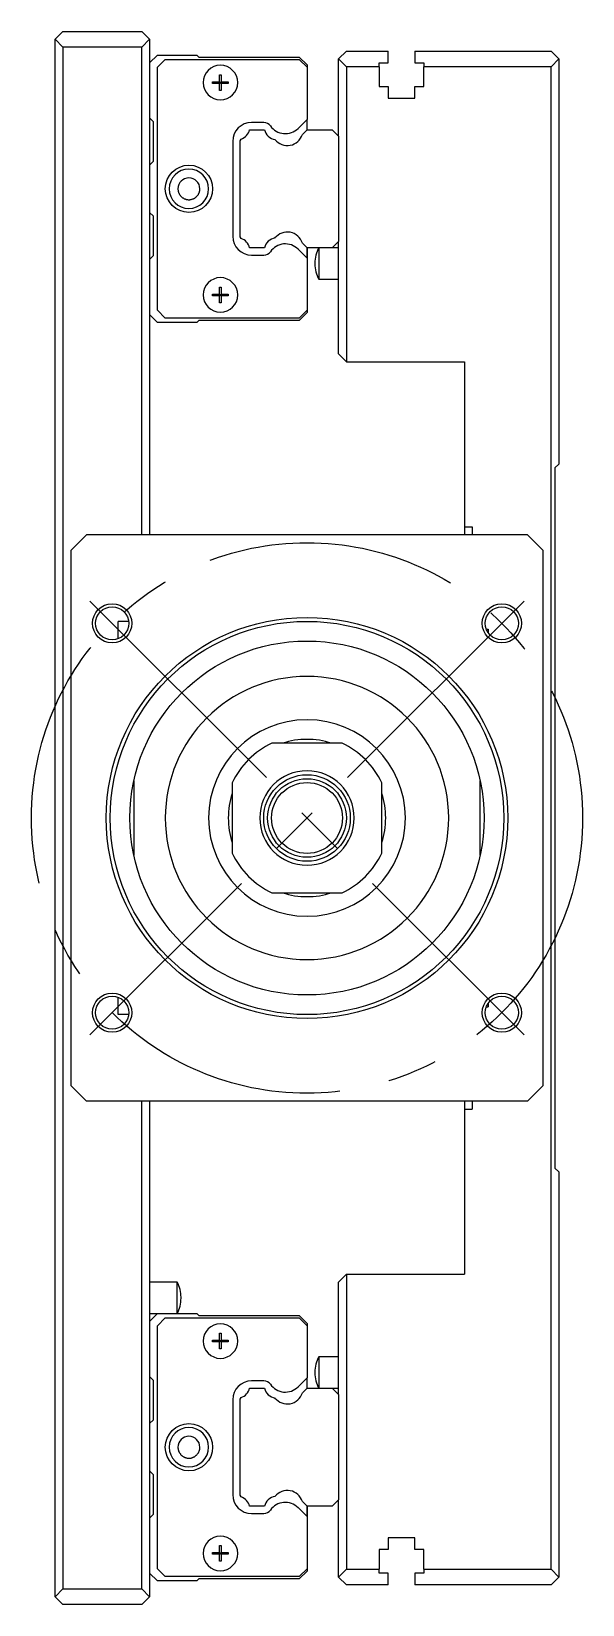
# Model space of a CAD drawing. Extents: x -31 to 893, y -336 to 113.
# Drawn here: x 822.8 to 892.8, y -100 to 100 of the extents above; entities that cross this region are included whole.
import ezdxf

# ---------------------------------------------------------------- set-up
doc = ezdxf.new("R2010")
doc.units = 0
doc.linetypes.add('CENTER', pattern=[50.8, 31.75, -6.35, 6.35, -6.35])
doc.layers.get('0').update_dxf_attribs({"linetype": 'CONTINUOUS'})
doc.layers.add('CENTER', color=1, linetype='CENTER')

msp = doc.modelspace()

# ---------------------------------------------------------------- linework, layer by layer
at = {"color": 7, "linetype": 'CONTINUOUS'}
for p, q in [((825.78, 99), (826.78, 100)), ((826.78, 98), (825.78, 99)), ((825.78, -99), (825.78, 99)), ((826.78, 100), (836.78, 100)), ((836.78, 100), (837.78, 99)), ((836.78, 98), (837.78, 99)), ((837.78, 99), (837.78, 36)), ((836.78, 98), (826.78, 98)), ((826.78, 98), (826.78, -98)), ((836.78, 36), (836.78, 98)), ((837.78, 96), (838.78, 97)), ((838.78, 97), (843.78, 97)), ((838.78, 95.45), (839.78, 96.45)), ((839.78, 96.45), (856.78, 96.45)), ((843.78, 97), (844.03, 96.75)), ((844.03, 96.75), (856.78, 96.75)), ((856.78, 96.75), (857.78, 95.75)), ((856.78, 96.45), (857.78, 95.45)), ((861.78, 96.5), (862.78, 97.5)), ((861.78, 86.7), (861.78, 96.5)), ((862.78, 95.5), (861.78, 96.5)), ((862.78, 97.5), (868.08, 97.5)), ((866.93, 96), (868.08, 96)), ((866.93, 95.5), (866.93, 96)), ((868.08, 96), (868.08, 97.5)), ((871.48, 97.5), (888.78, 97.5)), ((871.48, 97.5), (871.48, 96)), ((871.48, 96), (872.63, 96)), ((872.63, 96), (872.63, 95.5)), ((888.78, 97.5), (889.78, 96.5)), ((889.78, 96.5), (888.78, 95.5)), ((889.78, 96.5), (889.78, 45)), ((838.78, 64.55), (838.78, 95.45)), ((846.68, 93.6), (846.68, 94.5)), ((846.68, 94.5), (846.88, 94.5)), ((846.88, 94.5), (846.88, 93.6)), ((857.78, 95.75), (857.78, 95.45)), ((857.78, 95.45), (857.78, 88.82)), ((862.78, 95.5), (862.78, 58)), ((866.93, 95.5), (862.78, 95.5)), ((866.93, 95.5), (866.93, 93)), ((872.63, 93), (872.63, 95.5)), ((888.78, 95.5), (872.63, 95.5)), ((888.78, -95.5), (888.78, 95.5)), ((845.78, 93.4), (845.78, 93.6)), ((845.78, 93.6), (846.68, 93.6)), ((846.68, 93.4), (845.78, 93.4)), ((846.68, 93.6), (846.78, 93.5)), ((846.68, 93.4), (846.78, 93.5)), ((846.68, 92.5), (846.68, 93.4)), ((846.88, 92.5), (846.68, 92.5)), ((846.88, 93.6), (846.78, 93.5)), ((846.88, 93.4), (846.78, 93.5)), ((846.88, 93.6), (847.78, 93.6)), ((847.78, 93.4), (846.88, 93.4)), ((846.88, 93.4), (846.88, 92.5)), ((847.78, 93.6), (847.78, 93.4)), ((866.93, 93), (868.08, 93)), ((868.08, 93), (868.08, 91.5)), ((871.48, 93), (872.63, 93)), ((871.48, 91.5), (871.48, 93)), ((868.08, 91.5), (871.48, 91.5)), ((838.28, 88.5), (837.78, 89)), ((838.28, 83.5), (838.28, 88.5)), ((852.31, 88.43), (850.75, 88.43)), ((857.78, 88.82), (856.65, 87.68)), ((857.78, 87.5), (857.78, 88.82)), ((848.35, 86.03), (848.35, 73.97)), ((849.28, 86.1), (849.41, 86.32)), ((849.28, 73.9), (849.28, 86.1)), ((850.49, 87.5), (852.36, 87.5)), ((857.19, 86.91), (857.78, 87.5)), ((857.78, 87.5), (860.98, 87.5)), ((860.98, 87.5), (861.78, 86.7)), ((861.78, 86.7), (861.78, 73.3)), ((837.78, 83), (838.28, 83.5)), ((841.39, 80), (841.39, 79.95)), ((841.39, 79.95), (841.39, 79.89)), ((841.39, 79.89), (841.4, 79.84)), ((841.4, 79.84), (841.4, 79.78)), ((841.4, 79.78), (841.41, 79.72)), ((841.41, 79.72), (841.43, 79.67)), ((841.43, 79.67), (841.44, 79.61)), ((841.44, 79.61), (841.46, 79.56)), ((841.46, 79.56), (841.47, 79.52)), ((841.47, 79.52), (841.49, 79.46)), ((841.49, 79.46), (841.52, 79.41)), ((841.52, 79.41), (841.55, 79.35)), ((841.55, 79.35), (841.58, 79.29)), ((841.58, 79.29), (841.61, 79.24)), ((841.61, 79.24), (841.65, 79.19)), ((841.65, 79.19), (841.68, 79.14)), ((841.68, 79.14), (841.72, 79.09)), ((841.72, 79.09), (841.76, 79.05)), ((841.76, 79.05), (841.8, 79.01)), ((841.8, 79.01), (841.85, 78.97)), ((841.85, 78.97), (841.89, 78.93)), ((841.89, 78.93), (841.94, 78.89)), ((841.94, 78.89), (841.98, 78.86)), ((841.98, 78.86), (842.03, 78.83)), ((842.03, 78.83), (842.08, 78.8)), ((842.08, 78.8), (842.13, 78.77)), ((842.13, 78.77), (842.19, 78.74)), ((842.19, 78.74), (842.24, 78.72)), ((842.24, 78.72), (842.29, 78.7)), ((842.29, 78.7), (842.35, 78.68)), ((842.35, 78.68), (842.4, 78.66)), ((842.4, 78.66), (842.45, 78.65)), ((842.45, 78.65), (842.49, 78.64)), ((842.49, 78.64), (842.55, 78.63)), ((842.55, 78.63), (842.61, 78.62)), ((842.61, 78.62), (842.68, 78.61)), ((842.68, 78.61), (842.74, 78.61)), ((842.74, 78.61), (842.81, 78.61)), ((842.81, 78.61), (842.87, 78.61)), ((842.87, 78.61), (842.91, 78.61)), ((842.91, 78.61), (842.95, 78.62)), ((842.95, 78.62), (843.01, 78.63)), ((843.01, 78.63), (843.07, 78.64)), ((843.07, 78.64), (843.14, 78.66)), ((843.14, 78.66), (843.21, 78.68)), ((843.21, 78.68), (843.27, 78.7)), ((843.27, 78.7), (843.32, 78.72)), ((843.32, 78.72), (843.36, 78.73)), ((843.36, 78.73), (843.39, 78.75)), ((843.39, 78.75), (843.44, 78.77)), ((843.44, 78.77), (843.48, 78.8)), ((843.48, 78.8), (843.52, 78.82)), ((843.52, 78.82), (843.58, 78.86)), ((843.58, 78.86), (843.63, 78.9)), ((843.63, 78.9), (843.68, 78.93)), ((843.68, 78.93), (843.72, 78.97)), ((843.72, 78.97), (843.76, 79.01)), ((843.76, 79.01), (843.8, 79.05)), ((843.8, 79.05), (843.84, 79.1)), ((843.84, 79.1), (843.88, 79.15)), ((843.88, 79.15), (843.91, 79.19)), ((843.91, 79.19), (843.95, 79.24)), ((843.95, 79.24), (843.98, 79.29)), ((843.98, 79.29), (844.01, 79.34)), ((844.01, 79.34), (844.03, 79.38)), ((844.03, 79.38), (844.05, 79.43)), ((844.05, 79.43), (844.07, 79.48)), ((844.07, 79.48), (844.09, 79.53)), ((844.09, 79.53), (844.11, 79.58)), ((844.11, 79.58), (844.12, 79.63)), ((844.12, 79.63), (844.13, 79.68)), ((844.13, 79.68), (844.15, 79.73)), ((844.15, 79.78), (844.16, 79.83)), ((844.15, 79.73), (844.15, 79.78)), ((844.16, 79.83), (844.17, 79.88)), ((844.17, 80), (844.17, 80)), ((844.17, 80), (844.17, 80)), ((844.17, 80), (844.17, 80)), ((844.17, 79.98), (844.17, 80)), ((844.17, 79.93), (844.17, 79.98)), ((844.17, 79.88), (844.17, 79.93)), ((838.28, 76.5), (837.78, 77)), ((838.28, 71.5), (838.28, 76.5)), ((849.41, 73.68), (849.28, 73.9)), ((852.36, 72.5), (850.49, 72.5)), ((856.65, 72.32), (857.78, 71.18)), ((857.78, 72.5), (857.19, 73.09)), ((857.78, 72.5), (857.19, 73.09)), ((857.78, 72.5), (857.78, 71.18)), ((857.78, 71.18), (857.78, 72.5)), ((860.98, 72.5), (857.78, 72.5)), ((859.28, 72.5), (859.28, 68.5)), ((861.78, 73.3), (860.98, 72.5)), ((861.78, 72.5), (860.98, 72.5)), ((861.78, 59), (861.78, 73.3)), ((837.78, 71), (838.28, 71.5)), ((850.75, 71.57), (852.31, 71.57)), ((857.78, 71.18), (857.78, 64.55)), ((858.78, 70.56), (858.78, 70.44)), ((859.28, 68.5), (861.78, 68.5)), ((845.78, 66.6), (846.68, 66.6)), ((845.78, 66.4), (845.78, 66.6)), ((846.68, 66.4), (845.78, 66.4)), ((846.68, 66.6), (846.68, 67.5)), ((846.68, 67.5), (846.88, 67.5)), ((846.68, 66.6), (846.78, 66.5)), ((846.68, 66.4), (846.78, 66.5)), ((846.68, 65.5), (846.68, 66.4)), ((846.88, 66.6), (846.78, 66.5)), ((846.88, 66.4), (846.78, 66.5)), ((846.88, 67.5), (846.88, 66.6)), ((846.88, 66.6), (847.78, 66.6)), ((847.78, 66.4), (846.88, 66.4)), ((846.88, 66.4), (846.88, 65.5)), ((847.78, 66.6), (847.78, 66.4)), ((839.78, 63.55), (838.78, 64.55)), ((846.88, 65.5), (846.68, 65.5)), ((857.78, 64.55), (856.78, 63.55)), ((857.78, 64.25), (856.78, 63.25)), ((857.78, 64.55), (857.78, 64.25)), ((838.78, 63), (837.78, 64)), ((843.78, 63), (838.78, 63)), ((856.78, 63.55), (839.78, 63.55)), ((844.03, 63.25), (843.78, 63)), ((856.78, 63.25), (844.03, 63.25)), ((861.78, 59), (862.78, 58)), ((862.78, 58), (877.78, 58)), ((877.78, 58), (877.78, 37)), ((889.28, 44.5), (889.78, 45)), ((889.28, 44.5), (889.28, -44.5)), ((829.78, 36), (827.78, 34)), ((885.78, 36), (829.78, 36)), ((877.78, 37), (877.78, 36)), ((877.78, 37), (878.78, 37)), ((878.78, 37), (878.78, 36)), ((887.78, 34), (885.78, 36)), ((827.78, 34), (827.78, -34)), ((887.78, -34), (887.78, 34)), ((835.12, 25), (833.78, 25)), ((833.78, 22.79), (833.78, 25)), ((880.57, 24), (880.78, 24)), ((880.78, 24), (880.78, 23.59)), ((862.25, 9.5), (853.31, 9.5)), ((835.78, 4.72), (835.78, -4.72)), ((848.28, 4.47), (848.28, -4.47)), ((867.28, -4.47), (867.28, 4.47)), ((879.78, -4.72), (879.78, 4.72)), ((853.31, -9.5), (862.25, -9.5)), ((833.78, -25), (833.78, -22.79)), ((880.57, -24), (880.78, -24)), ((880.78, -23.59), (880.78, -24)), ((835.12, -25), (833.78, -25)), ((827.78, -34), (829.78, -36)), ((885.78, -36), (887.78, -34)), ((885.78, -36), (829.78, -36)), ((836.78, -98), (836.78, -36)), ((837.78, -36), (837.78, -99)), ((877.78, -36), (877.78, -37)), ((878.78, -36), (878.78, -37)), ((877.78, -37), (878.78, -37)), ((877.78, -37), (877.78, -58)), ((889.78, -45), (889.28, -44.5)), ((889.78, -45), (889.78, -96.5)), ((841.28, -59), (837.78, -59)), ((841.28, -61), (841.28, -59)), ((862.78, -58), (861.78, -59)), ((861.78, -73.3), (861.78, -59)), ((862.78, -58), (877.78, -58)), ((862.78, -58), (862.78, -95.5)), ((841.28, -63), (841.28, -61)), ((841.78, -61.06), (841.78, -60.94)), ((837.78, -63), (838.78, -63)), ((837.78, -64), (838.78, -63)), ((838.78, -63), (843.78, -63)), ((838.78, -64.55), (839.78, -63.55)), ((839.78, -63.55), (856.78, -63.55)), ((843.78, -63), (844.03, -63.25)), ((844.03, -63.25), (856.78, -63.25)), ((856.78, -63.25), (857.78, -64.25)), ((856.78, -63.55), (857.78, -64.55)), ((838.78, -95.45), (838.78, -64.55)), ((846.68, -66.4), (846.68, -65.5)), ((846.68, -65.5), (846.88, -65.5)), ((846.88, -65.5), (846.88, -66.4)), ((857.78, -64.25), (857.78, -64.55)), ((857.78, -64.55), (857.78, -71.18)), ((845.78, -66.4), (846.68, -66.4)), ((845.78, -66.6), (845.78, -66.4)), ((846.68, -66.6), (845.78, -66.6)), ((846.68, -66.4), (846.78, -66.5)), ((846.68, -66.6), (846.78, -66.5)), ((846.68, -67.5), (846.68, -66.6)), ((846.88, -67.5), (846.68, -67.5)), ((846.88, -66.4), (846.78, -66.5)), ((846.88, -66.6), (846.78, -66.5)), ((846.88, -66.4), (847.78, -66.4)), ((846.88, -66.6), (846.88, -67.5)), ((847.78, -66.6), (846.88, -66.6)), ((847.78, -66.4), (847.78, -66.6)), ((861.78, -68.5), (859.28, -68.5)), ((859.28, -68.5), (859.28, -72.5)), ((838.28, -71.5), (837.78, -71)), ((838.28, -76.5), (838.28, -71.5)), ((852.31, -71.57), (850.75, -71.57)), ((857.78, -71.18), (856.65, -72.32)), ((857.78, -72.5), (857.78, -71.18)), ((858.78, -70.44), (858.78, -70.56)), ((848.35, -73.97), (848.35, -86.03)), ((849.28, -73.9), (849.41, -73.68)), ((849.28, -86.1), (849.28, -73.9)), ((850.49, -72.5), (852.36, -72.5)), ((857.19, -73.09), (857.78, -72.5)), ((857.78, -72.5), (860.98, -72.5)), ((860.98, -72.5), (861.78, -72.5)), ((860.98, -72.5), (861.78, -73.3)), ((861.78, -73.3), (861.78, -86.7)), ((837.78, -77), (838.28, -76.5)), ((841.39, -80), (841.39, -80.05)), ((844.17, -80), (844.17, -80)), ((841.39, -80.05), (841.39, -80.11)), ((841.39, -80.11), (841.4, -80.16)), ((841.4, -80.16), (841.4, -80.22)), ((841.4, -80.22), (841.41, -80.28)), ((841.41, -80.28), (841.43, -80.33)), ((841.43, -80.33), (841.44, -80.39)), ((841.44, -80.39), (841.46, -80.44)), ((841.46, -80.44), (841.47, -80.48)), ((841.47, -80.48), (841.49, -80.54)), ((841.49, -80.54), (841.52, -80.59)), ((841.52, -80.59), (841.55, -80.65)), ((841.55, -80.65), (841.58, -80.71)), ((841.58, -80.71), (841.61, -80.76)), ((841.61, -80.76), (841.65, -80.81)), ((841.65, -80.81), (841.69, -80.86)), ((841.69, -80.86), (841.72, -80.91)), ((841.72, -80.91), (841.77, -80.95)), ((841.77, -80.95), (841.81, -81)), ((841.81, -81), (841.85, -81.04)), ((841.85, -81.04), (841.89, -81.07)), ((841.89, -81.07), (841.94, -81.11)), ((841.94, -81.11), (841.98, -81.14)), ((841.98, -81.14), (842.03, -81.17)), ((842.03, -81.17), (842.08, -81.2)), ((842.08, -81.2), (842.13, -81.23)), ((842.13, -81.23), (842.19, -81.26)), ((842.19, -81.26), (842.24, -81.28)), ((842.24, -81.28), (842.28, -81.3)), ((842.28, -81.3), (842.33, -81.32)), ((842.33, -81.32), (842.37, -81.33)), ((842.37, -81.33), (842.4, -81.34)), ((842.4, -81.34), (842.45, -81.35)), ((842.45, -81.35), (842.49, -81.36)), ((842.49, -81.36), (842.55, -81.37)), ((842.55, -81.37), (842.61, -81.38)), ((842.61, -81.38), (842.68, -81.39)), ((842.68, -81.39), (842.74, -81.39)), ((842.74, -81.39), (842.81, -81.39)), ((842.81, -81.39), (842.87, -81.39)), ((842.87, -81.39), (842.93, -81.38)), ((842.93, -81.38), (842.99, -81.38)), ((842.99, -81.38), (843.05, -81.37)), ((843.05, -81.37), (843.1, -81.35)), ((843.1, -81.35), (843.16, -81.34)), ((843.16, -81.34), (843.22, -81.32)), ((843.22, -81.32), (843.27, -81.3)), ((843.27, -81.3), (843.32, -81.28)), ((843.32, -81.28), (843.36, -81.26)), ((843.36, -81.26), (843.4, -81.24)), ((843.4, -81.24), (843.44, -81.22)), ((843.44, -81.22), (843.48, -81.2)), ((843.48, -81.2), (843.53, -81.18)), ((843.53, -81.18), (843.57, -81.15)), ((843.57, -81.15), (843.62, -81.11)), ((843.62, -81.11), (843.67, -81.07)), ((843.67, -81.07), (843.72, -81.03)), ((843.72, -81.03), (843.75, -81)), ((843.75, -81), (843.8, -80.95)), ((843.8, -80.95), (843.84, -80.9)), ((843.84, -80.9), (843.88, -80.85)), ((843.88, -80.85), (843.92, -80.79)), ((843.92, -80.79), (843.95, -80.75)), ((843.95, -80.75), (843.98, -80.71)), ((843.98, -80.71), (844.01, -80.66)), ((844.01, -80.66), (844.03, -80.62)), ((844.03, -80.62), (844.05, -80.57)), ((844.05, -80.57), (844.07, -80.52)), ((844.07, -80.52), (844.09, -80.47)), ((844.09, -80.47), (844.11, -80.42)), ((844.11, -80.42), (844.12, -80.37)), ((844.12, -80.37), (844.13, -80.32)), ((844.13, -80.32), (844.15, -80.27)), ((844.15, -80.22), (844.16, -80.17)), ((844.15, -80.27), (844.15, -80.22)), ((844.16, -80.17), (844.17, -80.12)), ((844.17, -80), (844.17, -80)), ((844.17, -80), (844.17, -80)), ((844.17, -80.02), (844.17, -80)), ((844.17, -80.07), (844.17, -80.02)), ((844.17, -80.12), (844.17, -80.07)), ((838.28, -83.5), (837.78, -83)), ((838.28, -88.5), (838.28, -83.5)), ((849.41, -86.32), (849.28, -86.1)), ((852.36, -87.5), (850.49, -87.5)), ((856.65, -87.68), (857.78, -88.82)), ((857.78, -87.5), (857.19, -86.91)), ((857.78, -87.5), (857.19, -86.91)), ((857.78, -87.5), (857.78, -88.82)), ((857.78, -88.82), (857.78, -87.5)), ((860.98, -87.5), (857.78, -87.5)), ((861.78, -86.7), (860.98, -87.5)), ((861.78, -96.5), (861.78, -86.7)), ((837.78, -89), (838.28, -88.5)), ((850.75, -88.43), (852.31, -88.43)), ((857.78, -88.82), (857.78, -95.45)), ((868.08, -91.5), (868.08, -93)), ((871.48, -91.5), (868.08, -91.5)), ((871.48, -93), (871.48, -91.5)), ((845.78, -93.4), (846.68, -93.4)), ((845.78, -93.6), (845.78, -93.4)), ((846.68, -93.6), (845.78, -93.6)), ((846.68, -93.4), (846.68, -92.5)), ((846.68, -92.5), (846.88, -92.5)), ((846.68, -93.4), (846.78, -93.5)), ((846.68, -93.6), (846.78, -93.5)), ((846.68, -94.5), (846.68, -93.6)), ((846.88, -93.4), (846.78, -93.5)), ((846.88, -93.6), (846.78, -93.5)), ((846.88, -92.5), (846.88, -93.4)), ((846.88, -93.4), (847.78, -93.4)), ((846.88, -93.6), (846.88, -94.5)), ((847.78, -93.6), (846.88, -93.6)), ((847.78, -93.4), (847.78, -93.6)), ((866.93, -93), (866.93, -95.5)), ((868.08, -93), (866.93, -93)), ((872.63, -93), (871.48, -93)), ((872.63, -95.5), (872.63, -93)), ((839.78, -96.45), (838.78, -95.45)), ((846.88, -94.5), (846.68, -94.5)), ((857.78, -95.45), (856.78, -96.45)), ((857.78, -95.75), (856.78, -96.75)), ((857.78, -95.45), (857.78, -95.75)), ((861.78, -96.5), (862.78, -95.5)), ((862.78, -95.5), (866.93, -95.5)), ((866.93, -96), (866.93, -95.5)), ((868.08, -96), (866.93, -96)), ((868.08, -97.5), (868.08, -96)), ((872.63, -96), (871.48, -96)), ((871.48, -96), (871.48, -97.5)), ((872.63, -95.5), (888.78, -95.5)), ((872.63, -95.5), (872.63, -96)), ((888.78, -95.5), (889.78, -96.5)), ((838.78, -97), (837.78, -96)), ((843.78, -97), (838.78, -97)), ((856.78, -96.45), (839.78, -96.45)), ((844.03, -96.75), (843.78, -97)), ((856.78, -96.75), (844.03, -96.75)), ((862.78, -97.5), (861.78, -96.5)), ((868.08, -97.5), (862.78, -97.5)), ((888.78, -97.5), (871.48, -97.5)), ((889.78, -96.5), (888.78, -97.5)), ((825.78, -99), (826.78, -98)), ((826.78, -100), (825.78, -99)), ((826.78, -98), (836.78, -98)), ((837.78, -99), (836.78, -98)), ((837.78, -99), (836.78, -100)), ((836.78, -100), (826.78, -100))]:
    msp.add_line(p, q, dxfattribs=at)
for centre, radius in [((842.78, 80), 3), ((833.03, 24.75), 2.1), ((882.53, 24.75), 2.1), ((857.78, 0), 25.5), ((857.78, 0), 25), ((857.78, 0), 22.5), ((857.78, 0), 5.5), ((857.78, 0), 5), ((857.78, 0), 4.5), ((833.03, -24.75), 2.1), ((882.53, -24.75), 2.1), ((842.78, -80), 3)]:
    msp.add_circle(centre, radius, dxfattribs=at)
at = {"color": 3, "linetype": 'CONTINUOUS'}
for centre in [(833.03, 24.75), (882.53, 24.75), (833.03, -24.75), (882.53, -24.75)]:
    msp.add_circle(centre, 2.5, dxfattribs=at)
at = {"color": 7, "linetype": 'CONTINUOUS'}
for centre, radius, start, end in [((846.78, 93.5), 2.2, 0, 180), ((846.78, 93.5), 2.2, 180, 0), ((850.75, 86.03), 2.4, 90, 180), ((852.31, 87.43), 1, 34.7052, 90), ((848.85, 87.93), 1.7, 289.2262, 345.349), ((854.01, 87.93), 1.7, 194.651, 260.012), ((855.02, 89.31), 2.3, 214.7598, 315), ((855.28, 87.5), 2, 218.4716, 342.8856), ((842.78, 80), 2.5, 0, 180), ((842.78, 80), 1.39, 0, 180), ((842.78, 80), 2.5, 180, 0), ((855.28, 72.5), 2, 17.1144, 141.5284), ((850.75, 73.97), 2.4, 180, 270), ((848.85, 72.07), 1.7, 14.651, 70.7738), ((852.31, 72.57), 1, 270, 325.2543), ((854.01, 72.07), 1.7, 99.988, 165.349), ((855.02, 70.69), 2.3, 44.9803, 145.2567), ((862.78, 70.56), 4, 151.0305, 180), ((862.78, 70.44), 4, 180, 208.9695), ((846.78, 66.5), 2.2, 0, 180), ((846.78, 66.5), 2.2, 180, 0), ((857.78, 0), 18, 0, 180), ((857.78, 0), 18, 0, 180), ((857.78, 0), 12.5, 0, 180), ((857.78, 0), 12.5, 0, 180), ((857.78, 0), 10, 71.8051, 108.1949), ((857.78, 0), 10, 71.8051, 108.1949), ((857.78, 0), 10.5, 115.2088, 154.7912), ((857.78, 0), 10.5, 25.2088, 64.7912), ((857.78, 0), 6, 0, 180), ((857.78, 0), 10, 161.8051, 180), ((857.78, 0), 10, 161.8051, 180), ((857.78, 0), 10, 0, 18.1949), ((857.78, 0), 10, 0, 18.1949), ((857.78, 0), 18, 180, 0), ((857.78, 0), 18, 180, 0), ((857.78, 0), 12.5, 180, 0), ((857.78, 0), 12.5, 180, 0), ((857.78, 0), 10, 180, 198.1949), ((857.78, 0), 10, 180, 198.1949), ((857.78, 0), 6, 180, 0), ((857.78, 0), 10, 341.8051, 0), ((857.78, 0), 10, 341.8051, 0), ((857.78, 0), 10.5, 205.2088, 244.7912), ((857.78, 0), 10.5, 295.2088, 334.7912), ((857.78, 0), 10, 251.8051, 288.1949), ((857.78, 0), 10, 251.8051, 288.1949), ((837.78, -60.94), 4, 0, 28.9695), ((837.78, -61.06), 4, 331.0305, 0), ((846.78, -66.5), 2.2, 0, 180), ((846.78, -66.5), 2.2, 180, 0), ((862.78, -70.44), 4, 151.0305, 180), ((850.75, -73.97), 2.4, 90, 180), ((852.31, -72.57), 1, 34.7052, 90), ((862.78, -70.56), 4, 180, 208.9695), ((848.85, -72.07), 1.7, 289.2262, 345.349), ((854.01, -72.07), 1.7, 194.651, 260.012), ((855.02, -70.69), 2.3, 214.7598, 315), ((855.28, -72.5), 2, 218.4716, 342.8856), ((842.78, -80), 2.5, 0, 180), ((842.78, -80), 2.5, 180, 0), ((842.78, -80), 1.39, 0, 180), ((855.28, -87.5), 2, 17.1144, 141.5284), ((850.75, -86.03), 2.4, 180, 270), ((848.85, -87.93), 1.7, 14.651, 70.7738), ((852.31, -87.43), 1, 270, 325.2543), ((854.01, -87.93), 1.7, 99.988, 165.349), ((855.02, -89.31), 2.3, 44.9803, 145.2567), ((846.78, -93.5), 2.2, 0, 180), ((846.78, -93.5), 2.2, 180, 0)]:
    msp.add_arc(centre, radius, start, end, dxfattribs=at)
at = {"layer": 'CENTER', "color": 1, "linetype": 'CENTER'}
for p, q in [((885.36, 27.58), (830.2, -27.58)), ((830.2, 27.58), (885.36, -27.58))]:
    msp.add_line(p, q, dxfattribs=at)
msp.add_circle((857.78, 0), 35, dxfattribs=at)

doc.saveas('drawing.dxf')
